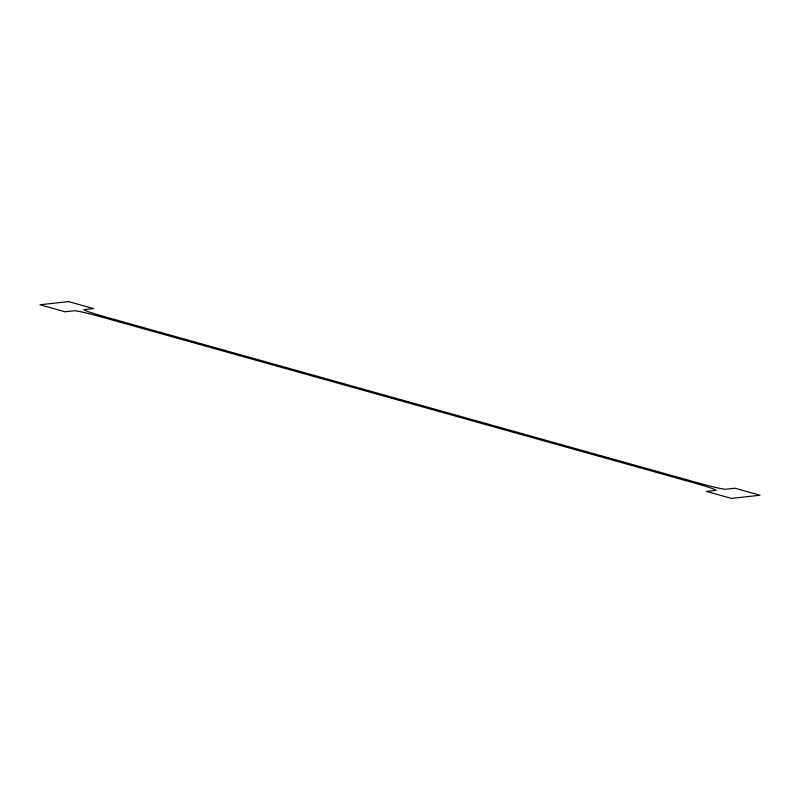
<?xml version="1.0" encoding="UTF-8"?>
<svg xmlns="http://www.w3.org/2000/svg" width="800" height="800" viewBox="0 0 800 800"><rect width="100%" height="100%" fill="white"/><g stroke="black" fill="none" stroke-linecap="round" stroke-linejoin="round"><path stroke-width="1.2" d="M68.47 301.58L40 304.77L65.07 311.79L74.38 310.75A26.53 1.3 15.3 0 1 103.19 317.46L693.88 482.87A26.53 1.3 15.3 0 1 715.78 490.36L706.46 491.4L731.53 498.42L760 495.23L734.93 488.21L725.62 489.25A26.53 1.3 15.3 0 1 696.81 482.54L106.12 317.13A26.53 1.3 15.3 0 1 84.22 309.64L93.54 308.6L68.47 301.58"/></g></svg>
